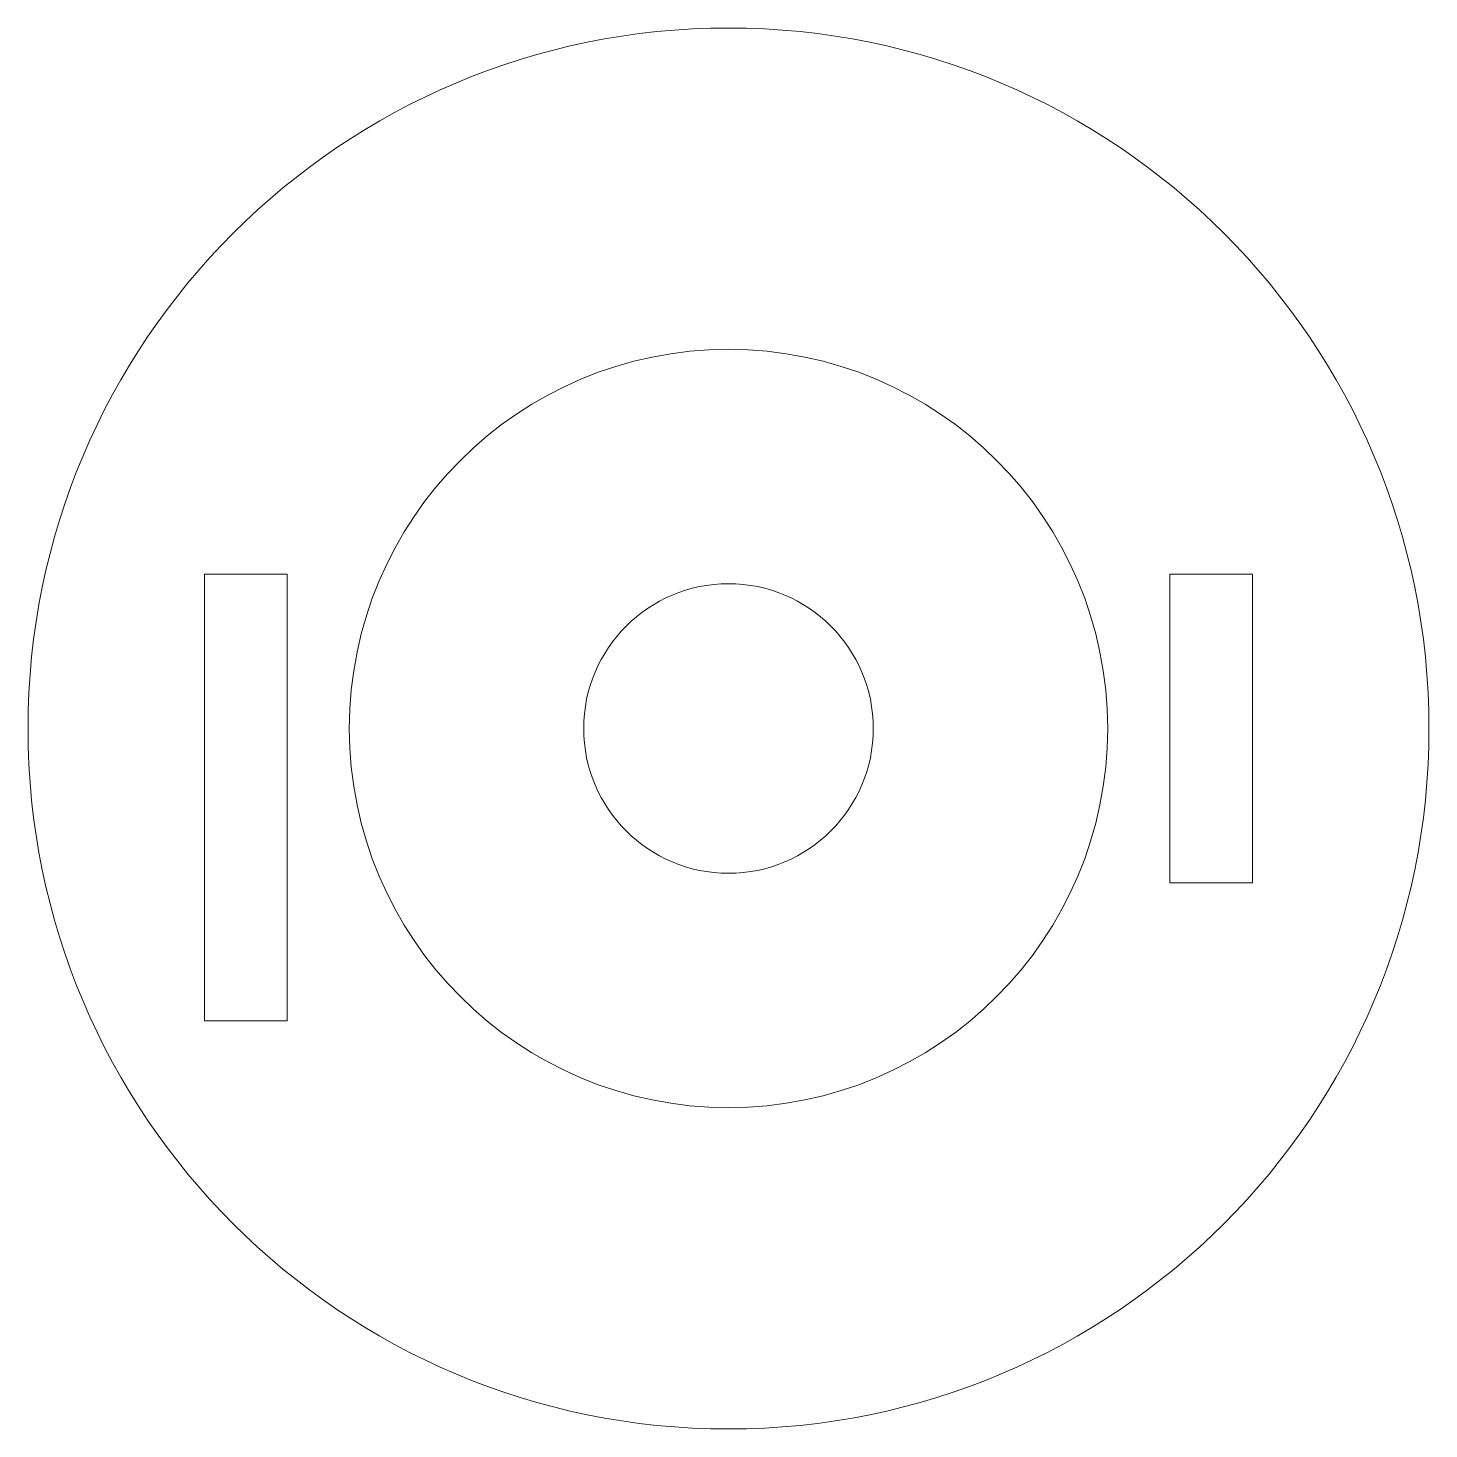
# Model space of a CAD drawing. Header units: centimetres. Extents: x -11.01 to -9.99, y -15.36 to -14.34.
import ezdxf

# ---------------------------------------------------------------- set-up
doc = ezdxf.new("R2010")
doc.units = ezdxf.units.CM
doc.header["$MEASUREMENT"] = 0
doc.layers.add('Layer 1', color=7, linetype='Continuous')

msp = doc.modelspace()

# ---------------------------------------------------------------- linework, layer by layer
at = {"layer": 'Layer 1', "lineweight": 20}
msp.add_lwpolyline([(-10.18, -14.962), (-10.12, -14.962), (-10.12, -14.738), (-10.18, -14.738), (-10.18, -14.962)], close=True, dxfattribs=at)
for major_axis in [(0, 0.508), (0, 0.275), (0, 0.105)]:
    msp.add_ellipse((-10.5, -14.85), major_axis=major_axis, ratio=1, dxfattribs=at)
msp.add_open_spline([(-10.88, -14.738), (-10.88, -14.738), (-10.82, -14.738), (-10.82, -14.738), (-10.82, -14.738), (-10.82, -14.738), (-10.82, -15.062), (-10.82, -15.062), (-10.82, -15.062), (-10.82, -15.062), (-10.88, -15.062), (-10.88, -15.062), (-10.88, -15.062), (-10.88, -15.062), (-10.88, -14.738), (-10.88, -14.738)], degree=3, knots=[0, 0, 0, 0, 0.25, 0.25, 0.25, 0.25, 0.5, 0.5, 0.5, 0.5, 0.75, 0.75, 0.75, 0.75, 1, 1, 1, 1], dxfattribs=at)

doc.saveas('drawing.dxf')
